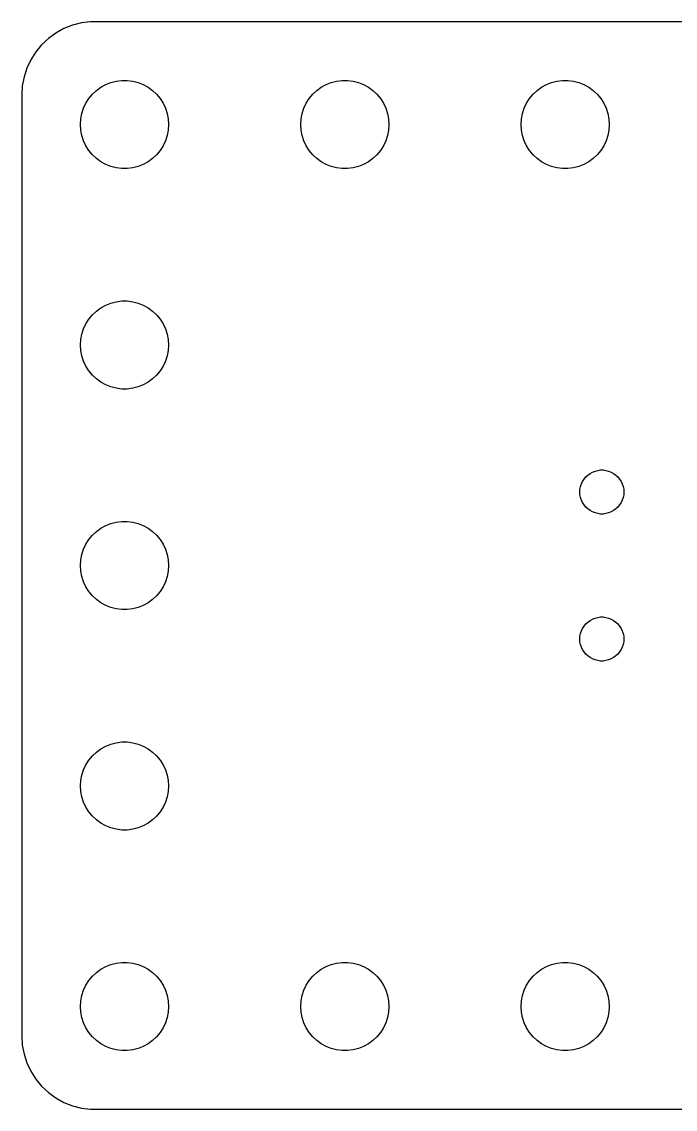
# Model space of a CAD drawing. Header units: metres. Extents: x -44.5 to 44.5, y -37 to 37.
# Drawn here: x -44.5 to 0, y -37 to 37 of the extents above; entities that cross this region are included whole.
import ezdxf

# ---------------------------------------------------------------- set-up
doc = ezdxf.new("R2010")
doc.units = ezdxf.units.M

msp = doc.modelspace()

# ---------------------------------------------------------------- linework, layer by layer
for p, q in [((-39.8139, 36.9901), (-40.4369, 36.9114)), ((39.8139, 36.9901), (-39.8139, 36.9901)), ((-41.6289, 36.5241), (-42.1791, 36.2216)), ((-41.0451, 36.7553), (-41.6289, 36.5241)), ((-40.4369, 36.9114), (-41.0451, 36.7553)), ((-42.6871, 35.8526), (-43.1448, 35.4227)), ((-42.1791, 36.2216), (-42.6871, 35.8526)), ((-43.5451, 34.9389), (-43.8815, 34.4088)), ((-43.1448, 35.4227), (-43.5451, 34.9389)), ((-43.8815, 34.4088), (-44.1489, 33.8406)), ((-44.1489, 33.8406), (-44.3429, 33.2434)), ((-44.4606, 32.6267), (-44.5, 32)), ((-44.3429, 33.2434), (-44.4606, 32.6267)), ((-39.1075, 32.533), (-38.7773, 32.7145)), ((-38.7773, 32.7145), (-38.427, 32.8532)), ((-38.427, 32.8532), (-38.0621, 32.9469)), ((-38.0621, 32.9469), (-37.6884, 32.9941)), ((-37.6884, 32.9941), (-37.3116, 32.9941)), ((-37.3116, 32.9941), (-36.9379, 32.9469)), ((-36.9379, 32.9469), (-36.5729, 32.8532)), ((-36.5729, 32.8532), (-36.2227, 32.7145)), ((-36.2227, 32.7145), (-35.8925, 32.533)), ((-24.1075, 32.533), (-23.7773, 32.7145)), ((-23.7773, 32.7145), (-23.427, 32.8532)), ((-23.427, 32.8532), (-23.0621, 32.9469)), ((-23.0621, 32.9469), (-22.6884, 32.9941)), ((-22.6884, 32.9941), (-22.3116, 32.9941)), ((-22.3116, 32.9941), (-21.9379, 32.9469)), ((-21.9379, 32.9469), (-21.5729, 32.8532)), ((-21.5729, 32.8532), (-21.2227, 32.7145)), ((-21.2227, 32.7145), (-20.8925, 32.533)), ((-9.10747, 32.533), (-8.77733, 32.7145)), ((-8.77733, 32.7145), (-8.42705, 32.8532)), ((-8.42705, 32.8532), (-8.06213, 32.9469)), ((-8.06213, 32.9469), (-7.68837, 32.9941)), ((-7.68837, 32.9941), (-7.31161, 32.9941)), ((-7.31161, 32.9941), (-6.93785, 32.9469)), ((-6.93785, 32.9469), (-6.57294, 32.8532)), ((-6.57294, 32.8532), (-6.22266, 32.7145)), ((-6.22266, 32.7145), (-5.89252, 32.533)), ((-44.5, 32), (-44.5, -32)), ((-39.927, 31.7634), (-39.6869, 32.0536)), ((-39.6869, 32.0536), (-39.4123, 32.3115)), ((-39.4123, 32.3115), (-39.1075, 32.533)), ((-35.8925, 32.533), (-35.5877, 32.3115)), ((-35.5877, 32.3115), (-35.3131, 32.0536)), ((-35.3131, 32.0536), (-35.0729, 31.7634)), ((-24.927, 31.7634), (-24.6869, 32.0536)), ((-24.6869, 32.0536), (-24.4123, 32.3115)), ((-24.4123, 32.3115), (-24.1075, 32.533)), ((-20.8925, 32.533), (-20.5877, 32.3115)), ((-20.5877, 32.3115), (-20.3131, 32.0536)), ((-20.3131, 32.0536), (-20.0729, 31.7634)), ((-9.92705, 31.7634), (-9.6869, 32.0536)), ((-9.6869, 32.0536), (-9.41226, 32.3115)), ((-9.41226, 32.3115), (-9.10747, 32.533)), ((-5.89252, 32.533), (-5.58772, 32.3115)), ((-5.58772, 32.3115), (-5.31308, 32.0536)), ((-5.31308, 32.0536), (-5.07294, 31.7634)), ((-40.4057, 30.7461), (-40.2893, 31.1044)), ((-40.2893, 31.1044), (-40.1289, 31.4453)), ((-40.1289, 31.4453), (-39.927, 31.7634)), ((-35.0729, 31.7634), (-34.8711, 31.4453)), ((-34.8711, 31.4453), (-34.7107, 31.1044)), ((-34.7107, 31.1044), (-34.5942, 30.7461)), ((-25.4057, 30.7461), (-25.2893, 31.1044)), ((-25.2893, 31.1044), (-25.1289, 31.4453)), ((-25.1289, 31.4453), (-24.927, 31.7634)), ((-20.0729, 31.7634), (-19.8711, 31.4453)), ((-19.8711, 31.4453), (-19.7107, 31.1044)), ((-19.7107, 31.1044), (-19.5942, 30.7461)), ((-10.4057, 30.7461), (-10.2893, 31.1044)), ((-10.2893, 31.1044), (-10.1289, 31.4453)), ((-10.1289, 31.4453), (-9.92705, 31.7634)), ((-5.07294, 31.7634), (-4.87108, 31.4453)), ((-4.87108, 31.4453), (-4.71066, 31.1044)), ((-4.71066, 31.1044), (-4.59424, 30.7461)), ((-40.5, 30), (-40.4763, 30.376)), ((-40.4763, 30.376), (-40.4057, 30.7461)), ((-34.5942, 30.7461), (-34.5237, 30.376)), ((-34.5237, 30.376), (-34.5, 30)), ((-25.5, 30), (-25.4763, 30.376)), ((-25.4763, 30.376), (-25.4057, 30.7461)), ((-19.5942, 30.7461), (-19.5237, 30.376)), ((-19.5237, 30.376), (-19.5, 30)), ((-10.5, 30), (-10.4763, 30.376)), ((-10.4763, 30.376), (-10.4057, 30.7461)), ((-4.59424, 30.7461), (-4.52365, 30.376)), ((-4.52365, 30.376), (-4.5, 30)), ((-40.4763, 29.624), (-40.5, 30)), ((-40.4057, 29.2539), (-40.4763, 29.624)), ((-34.5237, 29.624), (-34.5942, 29.2539)), ((-34.5, 30), (-34.5237, 29.624)), ((-25.4763, 29.624), (-25.5, 30)), ((-25.4057, 29.2539), (-25.4763, 29.624)), ((-19.5237, 29.624), (-19.5942, 29.2539)), ((-19.5, 30), (-19.5237, 29.624)), ((-10.4763, 29.624), (-10.5, 30)), ((-10.4057, 29.2539), (-10.4763, 29.624)), ((-4.52365, 29.624), (-4.59424, 29.2539)), ((-4.5, 30), (-4.52365, 29.624)), ((-40.2893, 28.8956), (-40.4057, 29.2539)), ((-40.1289, 28.5547), (-40.2893, 28.8956)), ((-34.7107, 28.8956), (-34.8711, 28.5547)), ((-34.5942, 29.2539), (-34.7107, 28.8956)), ((-25.2893, 28.8956), (-25.4057, 29.2539)), ((-25.1289, 28.5547), (-25.2893, 28.8956)), ((-19.7107, 28.8956), (-19.8711, 28.5547)), ((-19.5942, 29.2539), (-19.7107, 28.8956)), ((-10.2893, 28.8956), (-10.4057, 29.2539)), ((-10.1289, 28.5547), (-10.2893, 28.8956)), ((-4.71066, 28.8956), (-4.87108, 28.5547)), ((-4.59424, 29.2539), (-4.71066, 28.8956)), ((-39.927, 28.2366), (-40.1289, 28.5547)), ((-39.6869, 27.9464), (-39.927, 28.2366)), ((-35.0729, 28.2366), (-35.3131, 27.9464)), ((-34.8711, 28.5547), (-35.0729, 28.2366)), ((-24.927, 28.2366), (-25.1289, 28.5547)), ((-24.6869, 27.9464), (-24.927, 28.2366)), ((-20.0729, 28.2366), (-20.3131, 27.9464)), ((-19.8711, 28.5547), (-20.0729, 28.2366)), ((-9.92705, 28.2366), (-10.1289, 28.5547)), ((-9.6869, 27.9464), (-9.92705, 28.2366)), ((-5.07294, 28.2366), (-5.31308, 27.9464)), ((-4.87108, 28.5547), (-5.07294, 28.2366)), ((-39.4123, 27.6884), (-39.6869, 27.9464)), ((-39.1075, 27.467), (-39.4123, 27.6884)), ((-38.7773, 27.2855), (-39.1075, 27.467)), ((-35.8925, 27.467), (-36.2227, 27.2855)), ((-35.5877, 27.6884), (-35.8925, 27.467)), ((-35.3131, 27.9464), (-35.5877, 27.6884)), ((-24.4123, 27.6884), (-24.6869, 27.9464)), ((-24.1075, 27.467), (-24.4123, 27.6884)), ((-23.7773, 27.2855), (-24.1075, 27.467)), ((-20.8925, 27.467), (-21.2227, 27.2855)), ((-20.5877, 27.6884), (-20.8925, 27.467)), ((-20.3131, 27.9464), (-20.5877, 27.6884)), ((-9.41226, 27.6884), (-9.6869, 27.9464)), ((-9.10747, 27.467), (-9.41226, 27.6884)), ((-8.77733, 27.2855), (-9.10747, 27.467)), ((-5.89252, 27.467), (-6.22266, 27.2855)), ((-5.58772, 27.6884), (-5.89252, 27.467)), ((-5.31308, 27.9464), (-5.58772, 27.6884)), ((-38.427, 27.1468), (-38.7773, 27.2855)), ((-38.0621, 27.0531), (-38.427, 27.1468)), ((-37.6884, 27.0059), (-38.0621, 27.0531)), ((-37.3116, 27.0059), (-37.6884, 27.0059)), ((-36.9379, 27.0531), (-37.3116, 27.0059)), ((-36.5729, 27.1468), (-36.9379, 27.0531)), ((-36.2227, 27.2855), (-36.5729, 27.1468)), ((-23.427, 27.1468), (-23.7773, 27.2855)), ((-23.0621, 27.0531), (-23.427, 27.1468)), ((-22.6884, 27.0059), (-23.0621, 27.0531)), ((-22.3116, 27.0059), (-22.6884, 27.0059)), ((-21.9379, 27.0531), (-22.3116, 27.0059)), ((-21.5729, 27.1468), (-21.9379, 27.0531)), ((-21.2227, 27.2855), (-21.5729, 27.1468)), ((-8.42705, 27.1468), (-8.77733, 27.2855)), ((-8.06213, 27.0531), (-8.42705, 27.1468)), ((-7.68837, 27.0059), (-8.06213, 27.0531)), ((-7.31161, 27.0059), (-7.68837, 27.0059)), ((-6.93785, 27.0531), (-7.31161, 27.0059)), ((-6.57294, 27.1468), (-6.93785, 27.0531)), ((-6.22266, 27.2855), (-6.57294, 27.1468)), ((-38.7773, 17.7145), (-38.427, 17.8532)), ((-38.427, 17.8532), (-38.0621, 17.9469)), ((-38.0621, 17.9469), (-37.6884, 17.9941)), ((-37.6884, 17.9941), (-37.3116, 17.9941)), ((-37.3116, 17.9941), (-36.9379, 17.9469)), ((-36.9379, 17.9469), (-36.5729, 17.8532)), ((-36.5729, 17.8532), (-36.2227, 17.7145)), ((-39.927, 16.7634), (-39.6869, 17.0536)), ((-39.6869, 17.0536), (-39.4123, 17.3115)), ((-39.4123, 17.3115), (-39.1075, 17.533)), ((-39.1075, 17.533), (-38.7773, 17.7145)), ((-36.2227, 17.7145), (-35.8925, 17.533)), ((-35.8925, 17.533), (-35.5877, 17.3115)), ((-35.5877, 17.3115), (-35.3131, 17.0536)), ((-35.3131, 17.0536), (-35.0729, 16.7634)), ((-40.2893, 16.1044), (-40.1289, 16.4453)), ((-40.1289, 16.4453), (-39.927, 16.7634)), ((-35.0729, 16.7634), (-34.8711, 16.4453)), ((-34.8711, 16.4453), (-34.7107, 16.1044)), ((-40.4763, 15.376), (-40.4057, 15.7461)), ((-40.4057, 15.7461), (-40.2893, 16.1044)), ((-34.7107, 16.1044), (-34.5942, 15.7461)), ((-34.5942, 15.7461), (-34.5237, 15.376)), ((-40.5, 15), (-40.4763, 15.376)), ((-40.4763, 14.624), (-40.5, 15)), ((-34.5237, 15.376), (-34.5, 15)), ((-34.5, 15), (-34.5237, 14.624)), ((-40.4057, 14.2539), (-40.4763, 14.624)), ((-40.2893, 13.8956), (-40.4057, 14.2539)), ((-34.5942, 14.2539), (-34.7107, 13.8956)), ((-34.5237, 14.624), (-34.5942, 14.2539)), ((-40.1289, 13.5547), (-40.2893, 13.8956)), ((-39.927, 13.2366), (-40.1289, 13.5547)), ((-34.8711, 13.5547), (-35.0729, 13.2366)), ((-34.7107, 13.8956), (-34.8711, 13.5547)), ((-39.6869, 12.9464), (-39.927, 13.2366)), ((-39.4123, 12.6884), (-39.6869, 12.9464)), ((-39.1075, 12.467), (-39.4123, 12.6884)), ((-35.5877, 12.6884), (-35.8925, 12.467)), ((-35.3131, 12.9464), (-35.5877, 12.6884)), ((-35.0729, 13.2366), (-35.3131, 12.9464)), ((-38.7773, 12.2855), (-39.1075, 12.467)), ((-38.427, 12.1468), (-38.7773, 12.2855)), ((-38.0621, 12.0531), (-38.427, 12.1468)), ((-37.6884, 12.0059), (-38.0621, 12.0531)), ((-37.3116, 12.0059), (-37.6884, 12.0059)), ((-36.9379, 12.0531), (-37.3116, 12.0059)), ((-36.5729, 12.1468), (-36.9379, 12.0531)), ((-36.2227, 12.2855), (-36.5729, 12.1468)), ((-35.8925, 12.467), (-36.2227, 12.2855)), ((-6.21352, 5.88167), (-6.09344, 6.02681)), ((-6.09344, 6.02681), (-5.95613, 6.15576)), ((-5.95613, 6.15576), (-5.80373, 6.26648)), ((-5.80373, 6.26648), (-5.63866, 6.35724)), ((-5.63866, 6.35724), (-5.46352, 6.42657)), ((-5.46352, 6.42657), (-5.28107, 6.47342)), ((-5.28107, 6.47342), (-5.09418, 6.49704)), ((-5.09418, 6.49704), (-4.90581, 6.49704)), ((-4.90581, 6.49704), (-4.71892, 6.47342)), ((-4.71892, 6.47342), (-4.53647, 6.42657)), ((-4.53647, 6.42657), (-4.36133, 6.35724)), ((-4.36133, 6.35724), (-4.19626, 6.26648)), ((-4.19626, 6.26648), (-4.04385, 6.15576)), ((-4.04385, 6.15576), (-3.90654, 6.02681)), ((-3.90654, 6.02681), (-3.78647, 5.88167)), ((-6.5, 5), (-6.48816, 5.18799)), ((-6.48816, 5.18799), (-6.45287, 5.37303)), ((-6.45287, 5.37303), (-6.39465, 5.55219)), ((-6.39465, 5.55219), (-6.31445, 5.72263)), ((-6.31445, 5.72263), (-6.21352, 5.88167)), ((-3.78647, 5.88167), (-3.68553, 5.72263)), ((-3.68553, 5.72263), (-3.60533, 5.55219)), ((-3.60533, 5.55219), (-3.54712, 5.37303)), ((-3.54712, 5.37303), (-3.51183, 5.18799)), ((-3.51183, 5.18799), (-3.5, 5)), ((-6.48816, 4.812), (-6.5, 5)), ((-6.45287, 4.62695), (-6.48816, 4.812)), ((-6.39465, 4.4478), (-6.45287, 4.62695)), ((-6.31445, 4.27736), (-6.39465, 4.4478)), ((-3.60533, 4.4478), (-3.68553, 4.27736)), ((-3.54712, 4.62695), (-3.60533, 4.4478)), ((-3.51183, 4.812), (-3.54712, 4.62695)), ((-3.5, 5), (-3.51183, 4.812)), ((-6.21352, 4.11832), (-6.31445, 4.27736)), ((-6.09344, 3.97318), (-6.21352, 4.11832)), ((-5.95613, 3.84422), (-6.09344, 3.97318)), ((-5.80373, 3.73351), (-5.95613, 3.84422)), ((-5.63866, 3.64275), (-5.80373, 3.73351)), ((-4.19626, 3.73351), (-4.36133, 3.64275)), ((-4.04385, 3.84422), (-4.19626, 3.73351)), ((-3.90654, 3.97318), (-4.04385, 3.84422)), ((-3.78647, 4.11832), (-3.90654, 3.97318)), ((-3.68553, 4.27736), (-3.78647, 4.11832)), ((-38.0621, 2.94685), (-37.6884, 2.99408)), ((-37.6884, 2.99408), (-37.3116, 2.99408)), ((-37.3116, 2.99408), (-36.9379, 2.94685)), ((-5.46352, 3.57341), (-5.63866, 3.64275)), ((-5.28107, 3.52657), (-5.46352, 3.57341)), ((-5.09418, 3.50294), (-5.28107, 3.52657)), ((-4.90581, 3.50294), (-5.09418, 3.50294)), ((-4.71892, 3.52657), (-4.90581, 3.50294)), ((-4.53647, 3.57341), (-4.71892, 3.52657)), ((-4.36133, 3.64275), (-4.53647, 3.57341)), ((-39.6869, 2.05363), (-39.4123, 2.31154)), ((-39.4123, 2.31154), (-39.1075, 2.53297)), ((-39.1075, 2.53297), (-38.7773, 2.71448)), ((-38.7773, 2.71448), (-38.427, 2.85316)), ((-38.427, 2.85316), (-38.0621, 2.94685)), ((-36.9379, 2.94685), (-36.5729, 2.85316)), ((-36.5729, 2.85316), (-36.2227, 2.71448)), ((-36.2227, 2.71448), (-35.8925, 2.53297)), ((-35.8925, 2.53297), (-35.5877, 2.31154)), ((-35.5877, 2.31154), (-35.3131, 2.05363)), ((-40.1289, 1.44525), (-39.927, 1.76335)), ((-39.927, 1.76335), (-39.6869, 2.05363)), ((-35.3131, 2.05363), (-35.0729, 1.76335)), ((-35.0729, 1.76335), (-34.8711, 1.44525)), ((-40.4763, 0.37599), (-40.4057, 0.74606)), ((-40.4057, 0.74606), (-40.2893, 1.10437)), ((-40.2893, 1.10437), (-40.1289, 1.44525)), ((-34.8711, 1.44525), (-34.7107, 1.10437)), ((-34.7107, 1.10437), (-34.5942, 0.74606)), ((-34.5942, 0.74606), (-34.5237, 0.37599)), ((-40.5, 0), (-40.4763, 0.37599)), ((-40.4763, -0.37599), (-40.5, 0)), ((-34.5237, 0.37599), (-34.5, 0)), ((-34.5, 0), (-34.5237, -0.37599)), ((-40.4057, -0.74606), (-40.4763, -0.37599)), ((-34.5237, -0.37599), (-34.5942, -0.74606)), ((-40.2893, -1.10437), (-40.4057, -0.74606)), ((-40.1289, -1.44525), (-40.2893, -1.10437)), ((-39.927, -1.76335), (-40.1289, -1.44525)), ((-34.8711, -1.44525), (-35.0729, -1.76335)), ((-34.7107, -1.10437), (-34.8711, -1.44525)), ((-34.5942, -0.74606), (-34.7107, -1.10437)), ((-39.6869, -2.05363), (-39.927, -1.76335)), ((-39.4123, -2.31154), (-39.6869, -2.05363)), ((-35.3131, -2.05363), (-35.5877, -2.31154)), ((-35.0729, -1.76335), (-35.3131, -2.05363)), ((-39.1075, -2.53297), (-39.4123, -2.31154)), ((-38.7773, -2.71448), (-39.1075, -2.53297)), ((-38.427, -2.85316), (-38.7773, -2.71448)), ((-38.0621, -2.94685), (-38.427, -2.85316)), ((-37.6884, -2.99408), (-38.0621, -2.94685)), ((-36.9379, -2.94685), (-37.3116, -2.99408)), ((-36.5729, -2.85316), (-36.9379, -2.94685)), ((-36.2227, -2.71448), (-36.5729, -2.85316)), ((-35.8925, -2.53297), (-36.2227, -2.71448)), ((-35.5877, -2.31154), (-35.8925, -2.53297)), ((-37.3116, -2.99408), (-37.6884, -2.99408)), ((-5.80373, -3.73351), (-5.63866, -3.64275)), ((-5.63866, -3.64275), (-5.46352, -3.57341)), ((-5.46352, -3.57341), (-5.28107, -3.52657)), ((-5.28107, -3.52657), (-5.09418, -3.50294)), ((-5.09418, -3.50294), (-4.90581, -3.50294)), ((-4.90581, -3.50294), (-4.71892, -3.52657)), ((-4.71892, -3.52657), (-4.53647, -3.57341)), ((-4.53647, -3.57341), (-4.36133, -3.64275)), ((-4.36133, -3.64275), (-4.19626, -3.73351)), ((-6.39465, -4.4478), (-6.31445, -4.27736)), ((-6.31445, -4.27736), (-6.21352, -4.11832)), ((-6.21352, -4.11832), (-6.09344, -3.97318)), ((-6.09344, -3.97318), (-5.95613, -3.84422)), ((-5.95613, -3.84422), (-5.80373, -3.73351)), ((-4.19626, -3.73351), (-4.04385, -3.84422)), ((-4.04385, -3.84422), (-3.90654, -3.97318)), ((-3.90654, -3.97318), (-3.78647, -4.11832)), ((-3.78647, -4.11832), (-3.68553, -4.27736)), ((-3.68553, -4.27736), (-3.60533, -4.4478)), ((-6.5, -5), (-6.48816, -4.812)), ((-6.48816, -5.18799), (-6.5, -5)), ((-6.48816, -4.812), (-6.45287, -4.62695)), ((-6.45287, -4.62695), (-6.39465, -4.4478)), ((-3.60533, -4.4478), (-3.54712, -4.62695)), ((-3.54712, -4.62695), (-3.51183, -4.812)), ((-3.51183, -4.812), (-3.5, -5)), ((-3.5, -5), (-3.51183, -5.18799)), ((-6.45287, -5.37303), (-6.48816, -5.18799)), ((-6.39465, -5.55219), (-6.45287, -5.37303)), ((-6.31445, -5.72263), (-6.39465, -5.55219)), ((-6.21352, -5.88167), (-6.31445, -5.72263)), ((-6.09344, -6.02681), (-6.21352, -5.88167)), ((-3.78647, -5.88167), (-3.90654, -6.02681)), ((-3.68553, -5.72263), (-3.78647, -5.88167)), ((-3.60533, -5.55219), (-3.68553, -5.72263)), ((-3.54712, -5.37303), (-3.60533, -5.55219)), ((-3.51183, -5.18799), (-3.54712, -5.37303)), ((-5.95613, -6.15576), (-6.09344, -6.02681)), ((-5.80373, -6.26648), (-5.95613, -6.15576)), ((-5.63866, -6.35724), (-5.80373, -6.26648)), ((-5.46352, -6.42657), (-5.63866, -6.35724)), ((-5.28107, -6.47342), (-5.46352, -6.42657)), ((-5.09418, -6.49704), (-5.28107, -6.47342)), ((-4.90581, -6.49704), (-5.09418, -6.49704)), ((-4.71892, -6.47342), (-4.90581, -6.49704)), ((-4.53647, -6.42657), (-4.71892, -6.47342)), ((-4.36133, -6.35724), (-4.53647, -6.42657)), ((-4.19626, -6.26648), (-4.36133, -6.35724)), ((-4.04385, -6.15576), (-4.19626, -6.26648)), ((-3.90654, -6.02681), (-4.04385, -6.15576)), ((-39.4123, -12.6884), (-39.1075, -12.467)), ((-39.1075, -12.467), (-38.7773, -12.2855)), ((-38.7773, -12.2855), (-38.427, -12.1468)), ((-38.427, -12.1468), (-38.0621, -12.0531)), ((-38.0621, -12.0531), (-37.6884, -12.0059)), ((-37.6884, -12.0059), (-37.3116, -12.0059)), ((-37.3116, -12.0059), (-36.9379, -12.0531)), ((-36.9379, -12.0531), (-36.5729, -12.1468)), ((-36.5729, -12.1468), (-36.2227, -12.2855)), ((-36.2227, -12.2855), (-35.8925, -12.467)), ((-35.8925, -12.467), (-35.5877, -12.6884)), ((-40.1289, -13.5547), (-39.927, -13.2366)), ((-39.927, -13.2366), (-39.6869, -12.9464)), ((-39.6869, -12.9464), (-39.4123, -12.6884)), ((-35.5877, -12.6884), (-35.3131, -12.9464)), ((-35.3131, -12.9464), (-35.0729, -13.2366)), ((-35.0729, -13.2366), (-34.8711, -13.5547)), ((-40.4057, -14.2539), (-40.2893, -13.8956)), ((-40.2893, -13.8956), (-40.1289, -13.5547)), ((-34.8711, -13.5547), (-34.7107, -13.8956)), ((-34.7107, -13.8956), (-34.5942, -14.2539)), ((-40.5, -15), (-40.4763, -14.624)), ((-40.4763, -14.624), (-40.4057, -14.2539)), ((-34.5942, -14.2539), (-34.5237, -14.624)), ((-34.5237, -14.624), (-34.5, -15)), ((-40.4763, -15.376), (-40.5, -15)), ((-40.4057, -15.7461), (-40.4763, -15.376)), ((-34.5237, -15.376), (-34.5942, -15.7461)), ((-34.5, -15), (-34.5237, -15.376)), ((-40.2893, -16.1044), (-40.4057, -15.7461)), ((-40.1289, -16.4453), (-40.2893, -16.1044)), ((-34.7107, -16.1044), (-34.8711, -16.4453)), ((-34.5942, -15.7461), (-34.7107, -16.1044)), ((-39.927, -16.7634), (-40.1289, -16.4453)), ((-39.6869, -17.0536), (-39.927, -16.7634)), ((-35.0729, -16.7634), (-35.3131, -17.0536)), ((-34.8711, -16.4453), (-35.0729, -16.7634)), ((-39.4123, -17.3115), (-39.6869, -17.0536)), ((-39.1075, -17.533), (-39.4123, -17.3115)), ((-38.7773, -17.7145), (-39.1075, -17.533)), ((-38.427, -17.8532), (-38.7773, -17.7145)), ((-36.2227, -17.7145), (-36.5729, -17.8532)), ((-35.8925, -17.533), (-36.2227, -17.7145)), ((-35.5877, -17.3115), (-35.8925, -17.533)), ((-35.3131, -17.0536), (-35.5877, -17.3115)), ((-38.0621, -17.9469), (-38.427, -17.8532)), ((-37.6884, -17.9941), (-38.0621, -17.9469)), ((-37.3116, -17.9941), (-37.6884, -17.9941)), ((-36.9379, -17.9469), (-37.3116, -17.9941)), ((-36.5729, -17.8532), (-36.9379, -17.9469)), ((-39.1075, -27.467), (-38.7773, -27.2855)), ((-38.7773, -27.2855), (-38.427, -27.1468)), ((-38.427, -27.1468), (-38.0621, -27.0531)), ((-38.0621, -27.0531), (-37.6884, -27.0059)), ((-37.6884, -27.0059), (-37.3116, -27.0059)), ((-37.3116, -27.0059), (-36.9379, -27.0531)), ((-36.9379, -27.0531), (-36.5729, -27.1468)), ((-36.5729, -27.1468), (-36.2227, -27.2855)), ((-36.2227, -27.2855), (-35.8925, -27.467)), ((-24.1075, -27.467), (-23.7773, -27.2855)), ((-23.7773, -27.2855), (-23.427, -27.1468)), ((-23.427, -27.1468), (-23.0621, -27.0531)), ((-23.0621, -27.0531), (-22.6884, -27.0059)), ((-22.6884, -27.0059), (-22.3116, -27.0059)), ((-22.3116, -27.0059), (-21.9379, -27.0531)), ((-21.9379, -27.0531), (-21.5729, -27.1468)), ((-21.5729, -27.1468), (-21.2227, -27.2855)), ((-21.2227, -27.2855), (-20.8925, -27.467)), ((-9.10747, -27.467), (-8.77733, -27.2855)), ((-8.77733, -27.2855), (-8.42705, -27.1468)), ((-8.42705, -27.1468), (-8.06213, -27.0531)), ((-8.06213, -27.0531), (-7.68837, -27.0059)), ((-7.68837, -27.0059), (-7.31161, -27.0059)), ((-7.31161, -27.0059), (-6.93785, -27.0531)), ((-6.93785, -27.0531), (-6.57294, -27.1468)), ((-6.57294, -27.1468), (-6.22266, -27.2855)), ((-6.22266, -27.2855), (-5.89252, -27.467)), ((-39.927, -28.2366), (-39.6869, -27.9464)), ((-39.6869, -27.9464), (-39.4123, -27.6884)), ((-39.4123, -27.6884), (-39.1075, -27.467)), ((-35.8925, -27.467), (-35.5877, -27.6884)), ((-35.5877, -27.6884), (-35.3131, -27.9464)), ((-35.3131, -27.9464), (-35.0729, -28.2366)), ((-24.927, -28.2366), (-24.6869, -27.9464)), ((-24.6869, -27.9464), (-24.4123, -27.6884)), ((-24.4123, -27.6884), (-24.1075, -27.467)), ((-20.8925, -27.467), (-20.5877, -27.6884)), ((-20.5877, -27.6884), (-20.3131, -27.9464)), ((-20.3131, -27.9464), (-20.0729, -28.2366)), ((-9.92705, -28.2366), (-9.6869, -27.9464)), ((-9.6869, -27.9464), (-9.41226, -27.6884)), ((-9.41226, -27.6884), (-9.10747, -27.467)), ((-5.89252, -27.467), (-5.58772, -27.6884)), ((-5.58772, -27.6884), (-5.31308, -27.9464)), ((-5.31308, -27.9464), (-5.07294, -28.2366)), ((-40.2893, -28.8956), (-40.1289, -28.5547)), ((-40.1289, -28.5547), (-39.927, -28.2366)), ((-35.0729, -28.2366), (-34.8711, -28.5547)), ((-34.8711, -28.5547), (-34.7107, -28.8956)), ((-25.2893, -28.8956), (-25.1289, -28.5547)), ((-25.1289, -28.5547), (-24.927, -28.2366)), ((-20.0729, -28.2366), (-19.8711, -28.5547)), ((-19.8711, -28.5547), (-19.7107, -28.8956)), ((-10.2893, -28.8956), (-10.1289, -28.5547)), ((-10.1289, -28.5547), (-9.92705, -28.2366)), ((-5.07294, -28.2366), (-4.87108, -28.5547)), ((-4.87108, -28.5547), (-4.71066, -28.8956)), ((-40.4763, -29.624), (-40.4057, -29.2539)), ((-40.4057, -29.2539), (-40.2893, -28.8956)), ((-34.7107, -28.8956), (-34.5942, -29.2539)), ((-34.5942, -29.2539), (-34.5237, -29.624)), ((-25.4763, -29.624), (-25.4057, -29.2539)), ((-25.4057, -29.2539), (-25.2893, -28.8956)), ((-19.7107, -28.8956), (-19.5942, -29.2539)), ((-19.5942, -29.2539), (-19.5237, -29.624)), ((-10.4763, -29.624), (-10.4057, -29.2539)), ((-10.4057, -29.2539), (-10.2893, -28.8956)), ((-4.71066, -28.8956), (-4.59424, -29.2539)), ((-4.59424, -29.2539), (-4.52365, -29.624)), ((-40.5, -30), (-40.4763, -29.624)), ((-40.4763, -30.376), (-40.5, -30)), ((-34.5237, -29.624), (-34.5, -30)), ((-34.5, -30), (-34.5237, -30.376)), ((-25.5, -30), (-25.4763, -29.624)), ((-25.4763, -30.376), (-25.5, -30)), ((-19.5237, -29.624), (-19.5, -30)), ((-19.5, -30), (-19.5237, -30.376)), ((-10.5, -30), (-10.4763, -29.624)), ((-10.4763, -30.376), (-10.5, -30)), ((-4.52365, -29.624), (-4.5, -30)), ((-4.5, -30), (-4.52365, -30.376)), ((-40.4057, -30.7461), (-40.4763, -30.376)), ((-40.2893, -31.1044), (-40.4057, -30.7461)), ((-34.5942, -30.7461), (-34.7107, -31.1044)), ((-34.5237, -30.376), (-34.5942, -30.7461)), ((-25.4057, -30.7461), (-25.4763, -30.376)), ((-25.2893, -31.1044), (-25.4057, -30.7461)), ((-19.5942, -30.7461), (-19.7107, -31.1044)), ((-19.5237, -30.376), (-19.5942, -30.7461)), ((-10.4057, -30.7461), (-10.4763, -30.376)), ((-10.2893, -31.1044), (-10.4057, -30.7461)), ((-4.59424, -30.7461), (-4.71066, -31.1044)), ((-4.52365, -30.376), (-4.59424, -30.7461)), ((-40.1289, -31.4453), (-40.2893, -31.1044)), ((-39.927, -31.7634), (-40.1289, -31.4453)), ((-39.6869, -32.0536), (-39.927, -31.7634)), ((-35.0729, -31.7634), (-35.3131, -32.0536)), ((-34.8711, -31.4453), (-35.0729, -31.7634)), ((-34.7107, -31.1044), (-34.8711, -31.4453)), ((-25.1289, -31.4453), (-25.2893, -31.1044)), ((-24.927, -31.7634), (-25.1289, -31.4453)), ((-24.6869, -32.0536), (-24.927, -31.7634)), ((-20.0729, -31.7634), (-20.3131, -32.0536)), ((-19.8711, -31.4453), (-20.0729, -31.7634)), ((-19.7107, -31.1044), (-19.8711, -31.4453)), ((-10.1289, -31.4453), (-10.2893, -31.1044)), ((-9.92705, -31.7634), (-10.1289, -31.4453)), ((-9.6869, -32.0536), (-9.92705, -31.7634)), ((-5.07294, -31.7634), (-5.31308, -32.0536)), ((-4.87108, -31.4453), (-5.07294, -31.7634)), ((-4.71066, -31.1044), (-4.87108, -31.4453)), ((-44.5, -32), (-44.4606, -32.6267)), ((-39.4123, -32.3115), (-39.6869, -32.0536)), ((-39.1075, -32.533), (-39.4123, -32.3115)), ((-38.7773, -32.7145), (-39.1075, -32.533)), ((-35.8925, -32.533), (-36.2227, -32.7145)), ((-35.5877, -32.3115), (-35.8925, -32.533)), ((-35.3131, -32.0536), (-35.5877, -32.3115)), ((-24.4123, -32.3115), (-24.6869, -32.0536)), ((-24.1075, -32.533), (-24.4123, -32.3115)), ((-23.7773, -32.7145), (-24.1075, -32.533)), ((-20.8925, -32.533), (-21.2227, -32.7145)), ((-20.5877, -32.3115), (-20.8925, -32.533)), ((-20.3131, -32.0536), (-20.5877, -32.3115)), ((-9.41226, -32.3115), (-9.6869, -32.0536)), ((-9.10747, -32.533), (-9.41226, -32.3115)), ((-8.77733, -32.7145), (-9.10747, -32.533)), ((-5.89252, -32.533), (-6.22266, -32.7145)), ((-5.58772, -32.3115), (-5.89252, -32.533)), ((-5.31308, -32.0536), (-5.58772, -32.3115)), ((-44.4606, -32.6267), (-44.3429, -33.2434)), ((-44.3429, -33.2434), (-44.1489, -33.8406)), ((-38.427, -32.8532), (-38.7773, -32.7145)), ((-38.0621, -32.9469), (-38.427, -32.8532)), ((-37.6884, -32.9941), (-38.0621, -32.9469)), ((-37.3116, -32.9941), (-37.6884, -32.9941)), ((-36.9379, -32.9469), (-37.3116, -32.9941)), ((-36.5729, -32.8532), (-36.9379, -32.9469)), ((-36.2227, -32.7145), (-36.5729, -32.8532)), ((-23.427, -32.8532), (-23.7773, -32.7145)), ((-23.0621, -32.9469), (-23.427, -32.8532)), ((-22.6884, -32.9941), (-23.0621, -32.9469)), ((-22.3116, -32.9941), (-22.6884, -32.9941)), ((-21.9379, -32.9469), (-22.3116, -32.9941)), ((-21.5729, -32.8532), (-21.9379, -32.9469)), ((-21.2227, -32.7145), (-21.5729, -32.8532)), ((-8.42705, -32.8532), (-8.77733, -32.7145)), ((-8.06213, -32.9469), (-8.42705, -32.8532)), ((-7.68837, -32.9941), (-8.06213, -32.9469)), ((-7.31161, -32.9941), (-7.68837, -32.9941)), ((-6.93785, -32.9469), (-7.31161, -32.9941)), ((-6.57294, -32.8532), (-6.93785, -32.9469)), ((-6.22266, -32.7145), (-6.57294, -32.8532)), ((-44.1489, -33.8406), (-43.8815, -34.4088)), ((-43.8815, -34.4088), (-43.5451, -34.9389)), ((-43.5451, -34.9389), (-43.1448, -35.4227)), ((-43.1448, -35.4227), (-42.6871, -35.8526)), ((-42.6871, -35.8526), (-42.1791, -36.2216)), ((-42.1791, -36.2216), (-41.6289, -36.5241)), ((-41.6289, -36.5241), (-41.0451, -36.7553)), ((-41.0451, -36.7553), (-40.4369, -36.9114)), ((-40.4369, -36.9114), (-39.8139, -36.9901)), ((-39.8139, -36.9901), (39.8139, -36.9901))]:
    msp.add_line(p, q)

doc.saveas('drawing.dxf')
